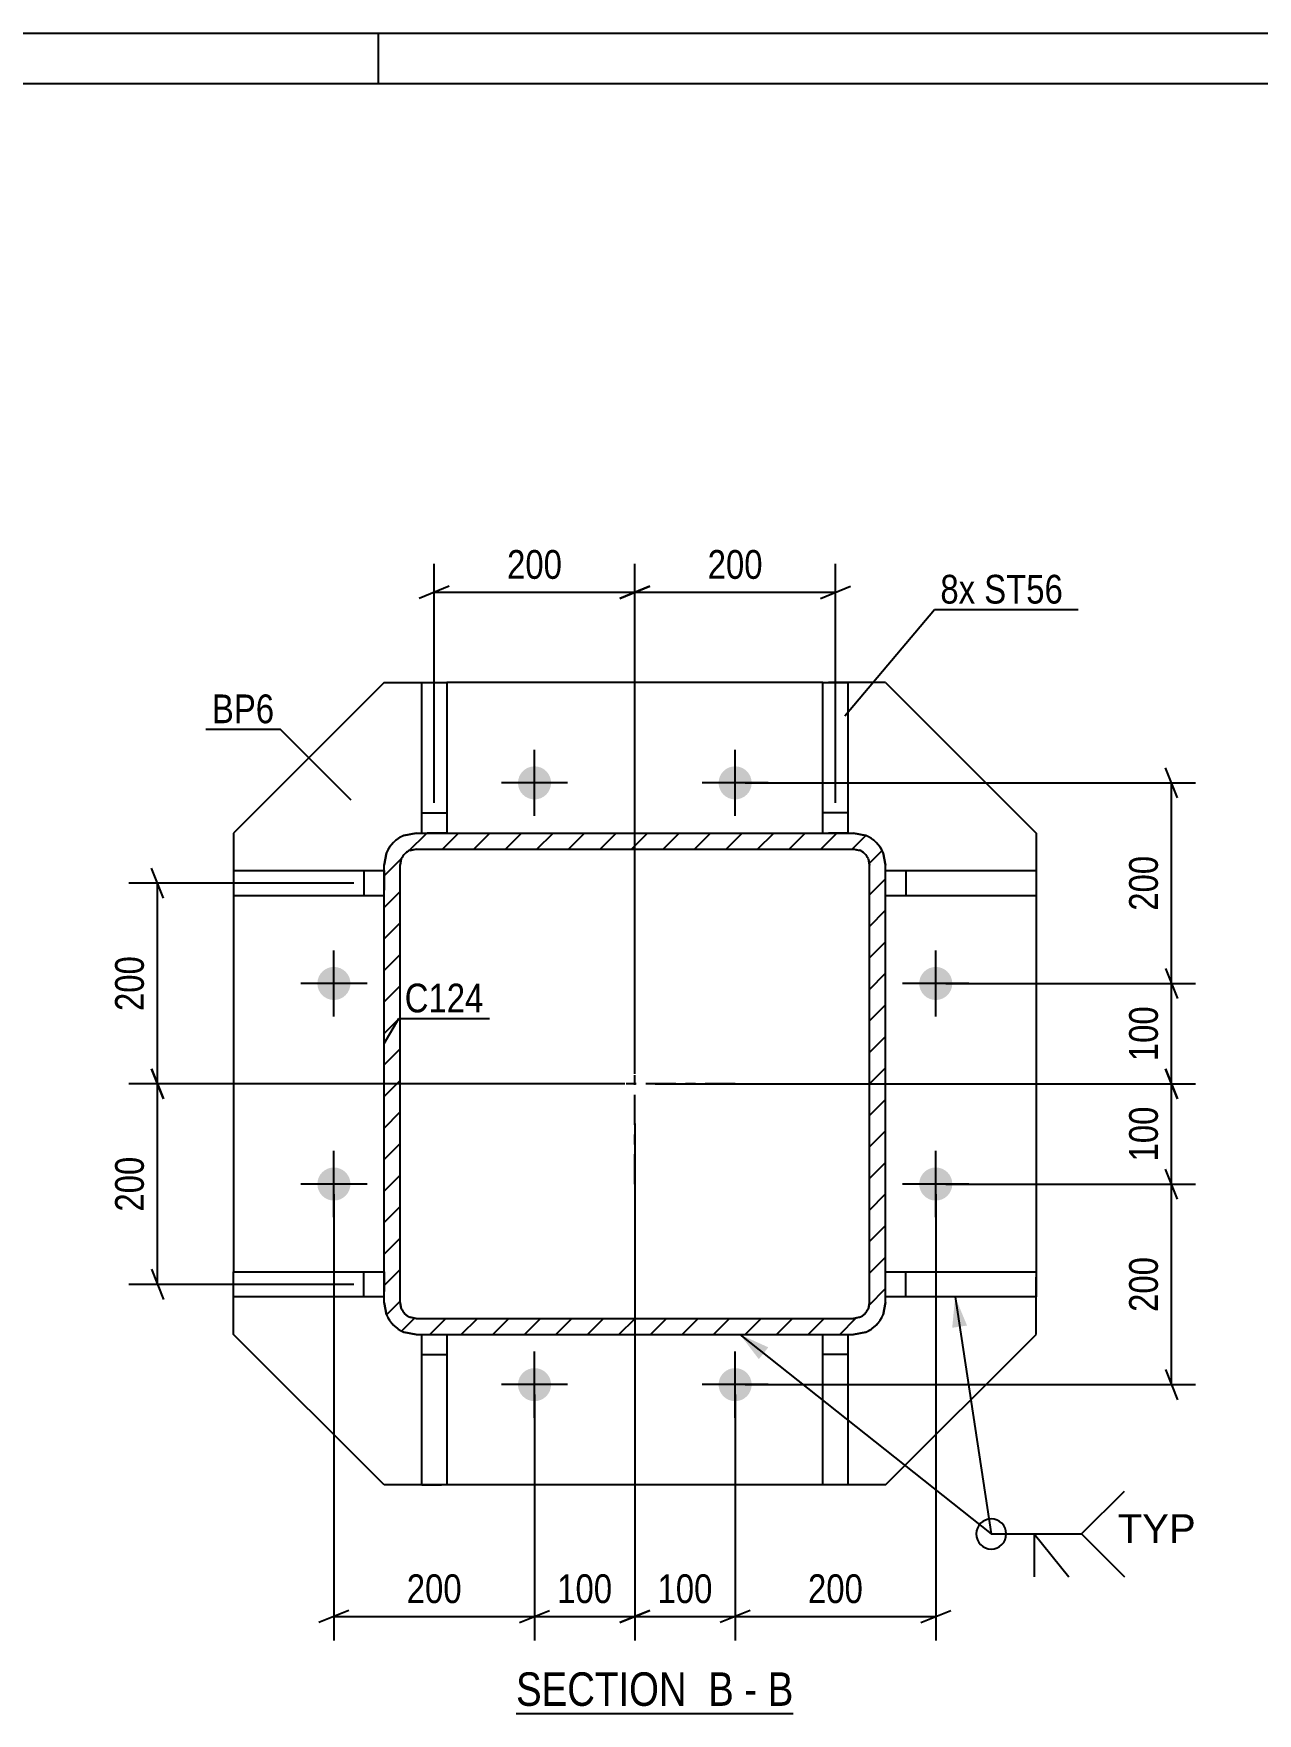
# Model space of a CAD drawing. Header units: millimetres. Extents: x -94 to 747, y -29 to 565.
# Drawn here: x 292.2 to 414.2, y 397.3 to 564.8 of the extents above; entities that cross this region are included whole.
import ezdxf

# ---------------------------------------------------------------- set-up
doc = ezdxf.new("R2010")
doc.units = ezdxf.units.MM
doc.linetypes.add('DXK_LINE_DOT2', pattern=[3.9198, 1.9599, -1.9599])
doc.linetypes.add('DXK_LINE_DOT3', pattern=[5.9187, 2.979, -0.9799, 0.9799, -0.9799])
doc.styles.add('Arial', font='ARIAL.TTF', dxfattribs={"height": 0.2})
doc.styles.add('Arial Narrow', font='ARIALN.TTF', dxfattribs={"height": 0.2})

# ---------------------------------------------------------------- blocks, each defined once
blk = doc.blocks.new('Unknown-708339396-24170')
at = {"color": 5, "linetype": 'Continuous'}
for p, q in [((746.57, 564.81), (-94.43, 564.81)), ((326.57, 559.81), (326.57, 564.81)), ((741.57, 559.81), (-89.43, 559.81))]:
    blk.add_line(p, q, dxfattribs=at)
blk = doc.blocks.new('Unknown-708339396-13 - 34220')
at = {"color": 6, "linetype": 'Continuous'}
blk.add_line((340.28, 397.32), (367.92, 397.32), dxfattribs=at)
at = {"color": 0, "linetype": 'Continuous'}
for points in [[(358.38, 398.07), (358.38, 401.57), (340.28, 401.57), (340.28, 398.07)], [(361.99, 398.07), (361.99, 401.57), (359.43, 401.57), (359.43, 398.07)], [(364.32, 398.07), (364.32, 401.57), (363.04, 401.57), (363.04, 398.07)], [(367.92, 398.07), (367.92, 401.57), (365.37, 401.57), (365.37, 398.07)]]:
    blk.add_wipeout(points, dxfattribs=at)
at = {"color": 7, "linetype": 'Continuous', "style": 'Arial Narrow'}
for s, p in [('SECTION ', (340.28, 398.07)), ('B', (359.43, 398.07)), ('B', (365.37, 398.07)), ('-', (363.04, 398.07))]:
    blk.add_text(s, height=3.34, dxfattribs=at).set_placement(p)
blk = doc.blocks.new('Part-708339396-34274 - 34220')
at = {"color": 2, "linetype": 'Continuous'}
for p, q in [((330.87, 500.1), (333.37, 500.1)), ((330.87, 485.1), (330.87, 500.1)), ((333.37, 500.1), (333.37, 485.1)), ((330.87, 487.1), (333.37, 487.1))]:
    blk.add_line(p, q, dxfattribs=at)
at = {"color": 7, "linetype": 'DXK_LINE_DOT2'}
blk.add_line((333.37, 485.1), (330.87, 485.1), dxfattribs=at)
blk = doc.blocks.new('Part-708339396-34270 - 34220')
at = {"color": 2, "linetype": 'Continuous'}
for p, q in [((312.12, 481.35), (327.12, 481.35)), ((312.12, 481.35), (312.12, 478.85)), ((325.12, 481.35), (325.12, 478.85)), ((327.12, 478.85), (312.12, 478.85))]:
    blk.add_line(p, q, dxfattribs=at)
at = {"color": 7, "linetype": 'DXK_LINE_DOT2'}
blk.add_line((327.12, 481.35), (327.12, 478.85), dxfattribs=at)
blk = doc.blocks.new('Part-708339396-34230 - 34220')
at = {"color": 2, "linetype": 'Continuous'}
for p, q in [((327.12, 500.1), (312.12, 485.1)), ((327.12, 500.1), (330.87, 500.1)), ((370.87, 500.1), (333.37, 500.1)), ((377.12, 500.1), (373.37, 500.1)), ((377.12, 500.1), (392.12, 485.1)), ((312.12, 485.1), (312.12, 481.35)), ((392.12, 485.1), (392.12, 481.35)), ((312.12, 478.85), (312.12, 441.35)), ((392.12, 478.85), (392.12, 441.35)), ((312.12, 435.1), (312.12, 438.85)), ((392.12, 435.1), (392.12, 438.85)), ((327.12, 420.1), (312.12, 435.1)), ((377.12, 420.1), (392.12, 435.1)), ((330.87, 420.1), (327.12, 420.1)), ((370.87, 420.1), (333.37, 420.1)), ((377.12, 420.1), (373.37, 420.1))]:
    blk.add_line(p, q, dxfattribs=at)
at = {"color": 7, "linetype": 'DXK_LINE_DOT2'}
for p, q in [((330.87, 500.1), (333.37, 500.1)), ((373.37, 500.1), (370.87, 500.1)), ((312.12, 481.35), (312.12, 478.85)), ((392.12, 481.35), (392.12, 478.85)), ((312.12, 438.85), (312.12, 441.35)), ((392.12, 438.85), (392.12, 441.35)), ((330.87, 420.1), (333.37, 420.1)), ((373.37, 420.1), (370.87, 420.1))]:
    blk.add_line(p, q, dxfattribs=at)
blk = doc.blocks.new('Part-708339396-34269 - 34220')
at = {"color": 2, "linetype": 'Continuous'}
for p, q in [((312.12, 441.35), (327.12, 441.35)), ((312.12, 438.85), (312.12, 441.35)), ((325.12, 438.85), (325.12, 441.35)), ((327.12, 438.85), (312.12, 438.85))]:
    blk.add_line(p, q, dxfattribs=at)
at = {"color": 7, "linetype": 'DXK_LINE_DOT2'}
blk.add_line((327.12, 441.35), (327.12, 438.85), dxfattribs=at)
blk = doc.blocks.new('Part-708339396-34271 - 34220')
at = {"color": 2, "linetype": 'Continuous'}
for p, q in [((377.12, 441.35), (392.12, 441.35)), ((379.12, 438.85), (379.12, 441.35)), ((392.12, 441.35), (392.12, 438.85)), ((392.12, 438.85), (377.12, 438.85))]:
    blk.add_line(p, q, dxfattribs=at)
at = {"color": 7, "linetype": 'DXK_LINE_DOT2'}
blk.add_line((377.12, 438.85), (377.12, 441.35), dxfattribs=at)
blk = doc.blocks.new('Part-708339396-34272 - 34220')
at = {"color": 2, "linetype": 'Continuous'}
for p, q in [((377.12, 481.35), (392.12, 481.35)), ((379.12, 481.35), (379.12, 478.85)), ((392.12, 481.35), (392.12, 478.85)), ((392.12, 478.85), (377.12, 478.85))]:
    blk.add_line(p, q, dxfattribs=at)
at = {"color": 7, "linetype": 'DXK_LINE_DOT2'}
blk.add_line((377.12, 478.85), (377.12, 481.35), dxfattribs=at)
blk = doc.blocks.new('Part-708339396-34273 - 34220')
at = {"color": 2, "linetype": 'Continuous'}
for p, q in [((370.87, 485.1), (370.87, 500.1)), ((370.87, 500.1), (373.37, 500.1)), ((373.37, 500.1), (373.37, 485.1)), ((373.37, 487.1), (370.87, 487.1))]:
    blk.add_line(p, q, dxfattribs=at)
at = {"color": 7, "linetype": 'DXK_LINE_DOT2'}
blk.add_line((373.37, 485.1), (370.87, 485.1), dxfattribs=at)
blk = doc.blocks.new('Part-708339396-34275 - 34220')
at = {"color": 2, "linetype": 'Continuous'}
for p, q in [((370.87, 420.1), (370.87, 435.1)), ((373.37, 435.1), (373.37, 420.1)), ((373.37, 433.1), (370.87, 433.1)), ((373.37, 420.1), (370.87, 420.1))]:
    blk.add_line(p, q, dxfattribs=at)
at = {"color": 7, "linetype": 'DXK_LINE_DOT2'}
blk.add_line((370.87, 435.1), (373.37, 435.1), dxfattribs=at)
blk = doc.blocks.new('Part-708339396-34276 - 34220')
at = {"color": 2, "linetype": 'Continuous'}
for p, q in [((330.87, 420.1), (330.87, 435.1)), ((333.37, 435.1), (333.37, 420.1)), ((330.87, 433.1), (333.37, 433.1)), ((333.37, 420.1), (330.87, 420.1))]:
    blk.add_line(p, q, dxfattribs=at)
at = {"color": 7, "linetype": 'DXK_LINE_DOT2'}
blk.add_line((330.87, 435.1), (333.37, 435.1), dxfattribs=at)
blk = doc.blocks.new('Part-708339396-34291 - 34220')
at = {"linetype": 'Continuous'}
h = blk.add_hatch(dxfattribs=at)
h.set_pattern_fill('', scale=0.7, style=0, pattern_type=0)
h.set_pattern_definition([(45, (327.3652, 437.071), (-1.571545, 1.571545), [])])
h.paths.add_polyline_path([(327.12, 438.3), (327.37, 437.07), (328.06, 436.03), (329.1, 435.34), (330.32, 435.1), (373.92, 435.1), (375.15, 435.34), (376.18, 436.03), (376.88, 437.07), (377.12, 438.3), (377.12, 481.9), (376.88, 483.12), (376.18, 484.16), (375.15, 484.85), (373.92, 485.1), (330.32, 485.1), (329.1, 484.85), (328.06, 484.16), (327.37, 483.12), (327.12, 481.9)])
h.paths.add_polyline_path([(328.84, 482.51), (329.19, 483.03), (329.71, 483.37), (330.32, 483.5), (373.92, 483.5), (374.53, 483.37), (375.05, 483.03), (375.4, 482.51), (375.52, 481.9), (375.52, 438.3), (375.4, 437.68), (375.05, 437.16), (374.53, 436.82), (373.92, 436.7), (330.32, 436.7), (329.71, 436.82), (329.19, 437.16), (328.84, 437.68), (328.72, 438.3), (328.72, 481.9)])
at = {"color": 7, "linetype": 'DXK_LINE_DOT2'}
for p, q in [((329.1, 484.85), (330.32, 485.1)), ((330.32, 485.1), (373.92, 485.1)), ((373.92, 485.1), (375.15, 484.85)), ((327.12, 481.9), (327.37, 483.12)), ((328.84, 482.51), (328.72, 481.9)), ((330.32, 483.5), (329.71, 483.37)), ((330.32, 483.5), (373.92, 483.5)), ((374.53, 483.37), (373.92, 483.5)), ((375.52, 481.9), (375.4, 482.51)), ((376.88, 483.12), (377.12, 481.9)), ((327.12, 438.3), (327.12, 481.9)), ((328.72, 438.3), (328.72, 481.9)), ((375.52, 438.3), (375.52, 481.9)), ((377.12, 438.3), (377.12, 481.9)), ((327.37, 437.07), (327.12, 438.3)), ((328.72, 438.3), (328.84, 437.68)), ((375.4, 437.68), (375.52, 438.3)), ((377.12, 438.3), (376.88, 437.07)), ((329.71, 436.82), (330.32, 436.7)), ((330.32, 436.7), (373.92, 436.7)), ((373.92, 436.7), (374.53, 436.82)), ((330.32, 435.1), (329.1, 435.34)), ((330.32, 435.1), (373.92, 435.1)), ((375.15, 435.34), (373.92, 435.1))]:
    blk.add_line(p, q, dxfattribs=at)
at = {"color": 2, "linetype": 'Continuous'}
for p, q in [((330.32, 485.1), (329.1, 484.85)), ((330.32, 485.1), (373.92, 485.1)), ((375.15, 484.85), (373.92, 485.1)), ((327.37, 483.12), (327.12, 481.9)), ((328.72, 481.9), (328.84, 482.51)), ((329.71, 483.37), (330.32, 483.5)), ((330.32, 483.5), (373.92, 483.5)), ((373.92, 483.5), (374.53, 483.37)), ((375.4, 482.51), (375.52, 481.9)), ((377.12, 481.9), (376.88, 483.12)), ((327.12, 438.3), (327.12, 481.9)), ((328.72, 438.3), (328.72, 481.9)), ((375.52, 438.3), (375.52, 481.9)), ((377.12, 438.3), (377.12, 481.9)), ((327.12, 438.3), (327.37, 437.07)), ((328.84, 437.68), (328.72, 438.3)), ((375.52, 438.3), (375.4, 437.68)), ((376.88, 437.07), (377.12, 438.3)), ((330.32, 436.7), (329.71, 436.82)), ((330.32, 436.7), (373.92, 436.7)), ((374.53, 436.82), (373.92, 436.7)), ((329.1, 435.34), (330.32, 435.1)), ((330.32, 435.1), (373.92, 435.1)), ((373.92, 435.1), (375.15, 435.34))]:
    blk.add_line(p, q, dxfattribs=at)
at = {"color": 7, "linetype": 'DXK_LINE_DOT3'}
for p, q in [((352.12, 450.1), (352.12, 470.1)), ((362.12, 460.1), (342.12, 460.1))]:
    blk.add_line(p, q, dxfattribs=at)
at = {"color": 7, "linetype": 'DXK_LINE_DOT2'}
for centre, radius, start, end in [((330.32, 481.9), 3.2, 112.5, 157.5), ((373.92, 481.9), 3.2, 22.5, 67.5), ((330.32, 481.9), 1.6, 112.5, 157.5), ((373.92, 481.9), 1.6, 22.5, 67.5), ((330.32, 438.3), 1.6, 202.5, 247.5), ((373.92, 438.3), 1.6, 292.5, 337.5), ((330.32, 438.3), 3.2, 202.5, 247.5), ((373.92, 438.3), 3.2, 292.5, 337.5)]:
    blk.add_arc(centre, radius, start, end, dxfattribs=at)
at = {"color": 2, "linetype": 'Continuous'}
for centre, radius, start, end in [((330.32, 481.9), 3.2, 112.5, 157.5), ((373.92, 481.9), 3.2, 22.5, 67.5), ((330.32, 481.9), 1.6, 112.5, 157.5), ((373.92, 481.9), 1.6, 22.5, 67.5), ((330.32, 438.3), 1.6, 202.5, 247.5), ((373.92, 438.3), 1.6, 292.5, 337.5), ((330.32, 438.3), 3.2, 202.5, 247.5), ((373.92, 438.3), 3.2, 292.5, 337.5)]:
    blk.add_arc(centre, radius, start, end, dxfattribs=at)
blk = doc.blocks.new('Bolt-708339396-34333 - 34220')
at = {"linetype": 'Continuous'}
for points in [[(342.12, 488.45, -1), (342.12, 491.75, -1)], [(362.12, 488.45, -1), (362.12, 491.75, -1)], [(322.12, 468.45, -1), (322.12, 471.75, -1)], [(382.12, 468.45, -1), (382.12, 471.75, -1)], [(322.12, 448.45, -1), (322.12, 451.75, -1)], [(382.12, 448.45, -1), (382.12, 451.75, -1)], [(342.12, 428.45, -1), (342.12, 431.75, -1)], [(362.12, 428.45, -1), (362.12, 431.75, -1)]]:
    blk.add_hatch(color=1, dxfattribs=at).paths.add_polyline_path(points)
at = {"color": 1, "linetype": 'Continuous'}
for p, q in [((342.12, 486.8), (342.12, 493.4)), ((362.12, 486.8), (362.12, 493.4)), ((345.42, 490.1), (338.82, 490.1)), ((365.42, 490.1), (358.82, 490.1)), ((322.12, 466.8), (322.12, 473.4)), ((382.12, 466.8), (382.12, 473.4)), ((325.42, 470.1), (318.82, 470.1)), ((385.42, 470.1), (378.82, 470.1)), ((322.12, 446.8), (322.12, 453.4)), ((382.12, 446.8), (382.12, 453.4)), ((325.42, 450.1), (318.82, 450.1)), ((385.42, 450.1), (378.82, 450.1)), ((342.12, 426.8), (342.12, 433.4)), ((362.12, 426.8), (362.12, 433.4)), ((345.42, 430.1), (338.82, 430.1)), ((365.42, 430.1), (358.82, 430.1))]:
    blk.add_line(p, q, dxfattribs=at)
blk = doc.blocks.new('StraightDimension-708339396-45766 - 34220')
at = {"color": 7, "linetype": 'Continuous'}
for p, q in [((352.12, 456.13), (352.12, 404.57)), ((342.12, 429.1), (342.12, 404.57)), ((340.62, 406.37), (343.62, 407.57)), ((353.62, 407.57), (350.62, 406.37)), ((342.12, 406.97), (352.12, 406.97))]:
    blk.add_line(p, q, dxfattribs=at)
at = {"color": 0}
blk.add_wipeout([(350.46, 407.72), (350.46, 411.92), (343.78, 411.92), (343.78, 407.72)], dxfattribs=at)
at = {"color": 3, "style": 'Arial Narrow'}
blk.add_text('100', height=2.863, dxfattribs=at).set_placement((344.38, 408.32))
blk = doc.blocks.new('StraightDimension-708339396-35096 - 34220')
at = {"color": 7, "linetype": 'Continuous'}
for p, q in [((305.12, 458.6), (303.92, 461.6)), ((351.12, 460.1), (301.67, 460.1)), ((304.52, 440.1), (304.52, 460.1)), ((303.92, 441.6), (305.12, 438.6)), ((324.12, 440.1), (301.67, 440.1))]:
    blk.add_line(p, q, dxfattribs=at)
at = {"color": 0}
blk.add_wipeout([(303.77, 453.44), (299.57, 453.44), (299.57, 446.75), (303.77, 446.75)], dxfattribs=at)
at = {"color": 3, "style": 'Arial Narrow'}
blk.add_text('200', height=2.863, rotation=90.0002, dxfattribs=at).set_placement((303.17, 447.35))
blk = doc.blocks.new('StraightDimension-708339396-35078 - 34220')
at = {"color": 7, "linetype": 'Continuous'}
for p, q in [((352.12, 461.1), (352.12, 511.95)), ((372.12, 488.1), (372.12, 511.95)), ((353.62, 509.7), (350.62, 508.5)), ((370.62, 508.5), (373.62, 509.7)), ((352.12, 509.1), (372.12, 509.1))]:
    blk.add_line(p, q, dxfattribs=at)
at = {"color": 0}
blk.add_wipeout([(365.46, 509.85), (365.46, 514.05), (358.78, 514.05), (358.78, 509.85)], dxfattribs=at)
at = {"color": 3, "style": 'Arial Narrow'}
blk.add_text('200', height=2.863, dxfattribs=at).set_placement((359.38, 510.45))
blk = doc.blocks.new('StraightDimension-708339396-35079 - 34220')
at = {"color": 7, "linetype": 'Continuous'}
for p, q in [((332.12, 488.1), (332.12, 511.95)), ((352.12, 461.1), (352.12, 511.95)), ((333.62, 509.7), (330.62, 508.5)), ((350.62, 508.5), (353.62, 509.7)), ((332.12, 509.1), (352.12, 509.1))]:
    blk.add_line(p, q, dxfattribs=at)
at = {"color": 0}
blk.add_wipeout([(345.46, 509.85), (345.46, 514.05), (338.78, 514.05), (338.78, 509.85)], dxfattribs=at)
at = {"color": 3, "style": 'Arial Narrow'}
blk.add_text('200', height=2.863, dxfattribs=at).set_placement((339.38, 510.45))
blk = doc.blocks.new('StraightDimension-708339396-35095 - 34220')
at = {"color": 7, "linetype": 'Continuous'}
for p, q in [((305.12, 478.6), (303.92, 481.6)), ((324.12, 480.1), (301.67, 480.1)), ((304.52, 460.1), (304.52, 480.1)), ((303.92, 461.6), (305.12, 458.6)), ((351.12, 460.1), (301.67, 460.1))]:
    blk.add_line(p, q, dxfattribs=at)
at = {"color": 0}
blk.add_wipeout([(303.77, 473.44), (299.57, 473.44), (299.57, 466.75), (303.77, 466.75)], dxfattribs=at)
at = {"color": 3, "style": 'Arial Narrow'}
blk.add_text('200', height=2.863, rotation=90.0002, dxfattribs=at).set_placement((303.17, 467.35))
blk = doc.blocks.new('StraightDimension-708339396-45764 - 34220')
at = {"color": 7, "linetype": 'Continuous'}
for p, q in [((382.12, 449.1), (382.12, 404.57)), ((362.12, 429.1), (362.12, 404.57)), ((363.62, 407.57), (360.62, 406.37)), ((380.62, 406.37), (383.62, 407.57)), ((362.12, 406.97), (382.12, 406.97))]:
    blk.add_line(p, q, dxfattribs=at)
at = {"color": 0}
blk.add_wipeout([(375.46, 407.72), (375.46, 411.92), (368.78, 411.92), (368.78, 407.72)], dxfattribs=at)
at = {"color": 3, "style": 'Arial Narrow'}
blk.add_text('200', height=2.863, dxfattribs=at).set_placement((369.38, 408.32))
blk = doc.blocks.new('StraightDimension-708339396-45765 - 34220')
at = {"color": 7, "linetype": 'Continuous'}
for p, q in [((352.12, 456.13), (352.12, 404.57)), ((362.12, 429.1), (362.12, 404.57)), ((350.62, 406.37), (353.62, 407.57)), ((363.62, 407.57), (360.62, 406.37)), ((352.12, 406.97), (362.12, 406.97))]:
    blk.add_line(p, q, dxfattribs=at)
at = {"color": 0}
blk.add_wipeout([(360.46, 407.72), (360.46, 411.92), (353.78, 411.92), (353.78, 407.72)], dxfattribs=at)
at = {"color": 3, "style": 'Arial Narrow'}
blk.add_text('100', height=2.863, dxfattribs=at).set_placement((354.38, 408.32))
blk = doc.blocks.new('StraightDimension-708339396-46611 - 34220')
at = {"color": 7, "linetype": 'Continuous'}
for p, q in [((405.01, 461.6), (406.21, 458.6)), ((354.14, 460.1), (408.01, 460.1)), ((405.61, 450.1), (405.61, 460.1)), ((406.21, 448.6), (405.01, 451.6)), ((383.12, 450.1), (408.01, 450.1))]:
    blk.add_line(p, q, dxfattribs=at)
at = {"color": 0}
blk.add_wipeout([(404.86, 458.44), (400.66, 458.44), (400.66, 451.75), (404.86, 451.75)], dxfattribs=at)
at = {"color": 3, "style": 'Arial Narrow'}
blk.add_text('100', height=2.863, rotation=90.0002, dxfattribs=at).set_placement((404.26, 452.35))
blk = doc.blocks.new('StraightDimension-708339396-45767 - 34220')
at = {"color": 7, "linetype": 'Continuous'}
for p, q in [((322.12, 449.1), (322.12, 404.57)), ((342.12, 429.1), (342.12, 404.57)), ((323.62, 407.57), (320.62, 406.37)), ((340.62, 406.37), (343.62, 407.57)), ((322.12, 406.97), (342.12, 406.97))]:
    blk.add_line(p, q, dxfattribs=at)
at = {"color": 0}
blk.add_wipeout([(335.46, 407.72), (335.46, 411.92), (328.78, 411.92), (328.78, 407.72)], dxfattribs=at)
at = {"color": 3, "style": 'Arial Narrow'}
blk.add_text('200', height=2.863, dxfattribs=at).set_placement((329.38, 408.32))
blk = doc.blocks.new('StraightDimension-708339396-46609 - 34220')
at = {"color": 7, "linetype": 'Continuous'}
for p, q in [((406.21, 488.6), (405.01, 491.6)), ((363.12, 490.1), (408.01, 490.1)), ((405.61, 470.1), (405.61, 490.1)), ((405.01, 471.6), (406.21, 468.6)), ((383.12, 470.1), (408.01, 470.1))]:
    blk.add_line(p, q, dxfattribs=at)
at = {"color": 0}
blk.add_wipeout([(404.86, 483.44), (400.66, 483.44), (400.66, 476.75), (404.86, 476.75)], dxfattribs=at)
at = {"color": 3, "style": 'Arial Narrow'}
blk.add_text('200', height=2.863, rotation=90.0002, dxfattribs=at).set_placement((404.26, 477.35))
blk = doc.blocks.new('StraightDimension-708339396-46610 - 34220')
at = {"color": 7, "linetype": 'Continuous'}
for p, q in [((405.01, 471.6), (406.21, 468.6)), ((383.12, 470.1), (408.01, 470.1)), ((405.61, 460.1), (405.61, 470.1)), ((406.21, 458.6), (405.01, 461.6)), ((354.14, 460.1), (408.01, 460.1))]:
    blk.add_line(p, q, dxfattribs=at)
at = {"color": 0}
blk.add_wipeout([(404.86, 468.44), (400.66, 468.44), (400.66, 461.75), (404.86, 461.75)], dxfattribs=at)
at = {"color": 3, "style": 'Arial Narrow'}
blk.add_text('100', height=2.863, rotation=90.0002, dxfattribs=at).set_placement((404.26, 462.35))
blk = doc.blocks.new('StraightDimension-708339396-46612 - 34220')
at = {"color": 7, "linetype": 'Continuous'}
for p, q in [((406.21, 448.6), (405.01, 451.6)), ((383.12, 450.1), (408.01, 450.1)), ((405.61, 430.1), (405.61, 450.1)), ((405.01, 431.6), (406.21, 428.6)), ((363.12, 430.1), (408.01, 430.1))]:
    blk.add_line(p, q, dxfattribs=at)
at = {"color": 0}
blk.add_wipeout([(404.86, 443.44), (400.66, 443.44), (400.66, 436.75), (404.86, 436.75)], dxfattribs=at)
at = {"color": 3, "style": 'Arial Narrow'}
blk.add_text('200', height=2.863, rotation=90.0002, dxfattribs=at).set_placement((404.26, 437.35))
blk = doc.blocks.new('WeldMark-708339396-39747 - 34220')
at = {"linetype": 'Continuous'}
for points in [[(383.76, 435.77), (384.05, 438.85), (385.24, 435.99)], [(364.48, 432.64), (362.6, 435.1), (365.42, 433.82)]]:
    blk.add_hatch(color=30, dxfattribs=at).paths.add_polyline_path(points)
at = {"color": 30, "linetype": 'Continuous'}
for p, q in [((384.05, 438.85), (387.65, 415.21)), ((362.6, 435.1), (387.65, 415.21)), ((387.65, 415.21), (396.65, 415.21))]:
    blk.add_line(p, q, dxfattribs=at)
at = {"color": 3, "linetype": 'Continuous'}
for q in [(395.37, 410.92), (391.94, 410.92)]:
    blk.add_line((391.94, 415.21), q, dxfattribs=at)
for start, end in [(90, 270), (270, 90)]:
    blk.add_arc((387.65, 415.21), 1.5, start, end, dxfattribs=at)
at = {"color": 0, "linetype": 'Continuous'}
blk.add_wipeout([(408.03, 414.31), (408.03, 417.31), (400.25, 417.31), (400.25, 414.31)], dxfattribs=at)
blk.add_wipeout([(408.03, 414.31), (408.03, 417.31), (400.25, 417.31), (400.25, 414.31)], dxfattribs=at)
at = {"color": 3, "linetype": 'Continuous'}
for q in [(400.94, 419.49), (400.94, 410.92)]:
    blk.add_line((396.65, 415.21), q, dxfattribs=at)
at = {"color": 3, "linetype": 'Continuous', "style": 'Arial'}
blk.add_text('TYP', height=2.865, dxfattribs=at).set_placement((400.25, 414.31))
blk = doc.blocks.new('MarkSet-708339396-34990 - 34220')
at = {"color": 0}
for points in [[(386.05, 507.98), (386.05, 510.98), (382.58, 510.98), (382.58, 507.98)], [(394.8, 507.98), (394.8, 510.98), (386.95, 510.98), (386.95, 507.98)]]:
    blk.add_wipeout(points, dxfattribs=at)
for points in [[(386.05, 507.98), (386.05, 510.98), (382.58, 510.98), (382.58, 507.98)], [(394.8, 507.98), (394.8, 510.98), (386.95, 510.98), (386.95, 507.98)]]:
    blk.add_wipeout(points, dxfattribs=at)
at = {"color": 30, "linetype": 'Continuous'}
for p, q in [((373.05, 496.79), (381.98, 507.38)), ((381.98, 507.38), (396.3, 507.38))]:
    blk.add_line(p, q, dxfattribs=at)
at = {"color": 3, "style": 'Arial Narrow'}
for s, p in [('8x', (382.58, 507.98)), ('ST56', (386.95, 507.98))]:
    blk.add_text(s, height=2.863, dxfattribs=at).set_placement(p)
blk = doc.blocks.new('Mark-708339396-37523 - 34220')
at = {"color": 0}
blk.add_wipeout([(337.04, 467.22), (337.04, 470.22), (329.18, 470.22), (329.18, 467.22)], dxfattribs=at)
blk.add_wipeout([(337.04, 467.22), (337.04, 470.22), (329.18, 470.22), (329.18, 467.22)], dxfattribs=at)
at = {"color": 30, "linetype": 'Continuous'}
for p, q in [((327.12, 464.1), (328.58, 466.62)), ((328.58, 466.62), (337.64, 466.62))]:
    blk.add_line(p, q, dxfattribs=at)
at = {"color": 3, "style": 'Arial Narrow'}
blk.add_text('C124', height=2.863, dxfattribs=at).set_placement((329.18, 467.22))
blk = doc.blocks.new('Mark-708339396-37529 - 34220')
at = {"color": 0}
blk.add_wipeout([(316.17, 496.05), (316.17, 499.05), (309.96, 499.05), (309.96, 496.05)], dxfattribs=at)
blk.add_wipeout([(316.17, 496.05), (316.17, 499.05), (309.96, 499.05), (309.96, 496.05)], dxfattribs=at)
at = {"color": 30, "linetype": 'Continuous'}
for p in [(309.36, 495.45), (323.84, 488.38)]:
    blk.add_line(p, (316.77, 495.45), dxfattribs=at)
at = {"color": 3, "style": 'Arial Narrow'}
blk.add_text('BP6', height=2.863, dxfattribs=at).set_placement((309.96, 496.05))

msp = doc.modelspace()

# ---------------------------------------------------------------- block references
for name in ['Unknown-708339396-24170', 'Part-708339396-34230 - 34220', 'Part-708339396-34274 - 34220', 'Part-708339396-34273 - 34220', 'Bolt-708339396-34333 - 34220', 'Part-708339396-34291 - 34220', 'Part-708339396-34270 - 34220', 'Part-708339396-34272 - 34220', 'Part-708339396-34269 - 34220', 'Part-708339396-34271 - 34220', 'Part-708339396-34276 - 34220', 'Part-708339396-34275 - 34220']:
    msp.add_blockref(name, (0, 0))

# ---------------------------------------------------------------- next in the draw order: block references
for name in ['Mark-708339396-37529 - 34220', 'StraightDimension-708339396-45766 - 34220', 'StraightDimension-708339396-45764 - 34220', 'Unknown-708339396-13 - 34220']:
    msp.add_blockref(name, (0, 0))

# ---------------------------------------------------------------- next in the draw order: block references
msp.add_blockref('StraightDimension-708339396-35096 - 34220', (0, 0))

# ---------------------------------------------------------------- next in the draw order: block references
for name in ['StraightDimension-708339396-35078 - 34220', 'StraightDimension-708339396-45765 - 34220', 'StraightDimension-708339396-45767 - 34220']:
    msp.add_blockref(name, (0, 0))

# ---------------------------------------------------------------- next in the draw order: block references
for name in ['StraightDimension-708339396-35079 - 34220', 'MarkSet-708339396-34990 - 34220', 'StraightDimension-708339396-46609 - 34220']:
    msp.add_blockref(name, (0, 0))

# ---------------------------------------------------------------- next in the draw order: block references
for name in ['StraightDimension-708339396-35095 - 34220', 'StraightDimension-708339396-46611 - 34220']:
    msp.add_blockref(name, (0, 0))

# ---------------------------------------------------------------- next in the draw order: block references
for name in ['StraightDimension-708339396-46610 - 34220', 'Mark-708339396-37523 - 34220', 'StraightDimension-708339396-46612 - 34220']:
    msp.add_blockref(name, (0, 0))

# ---------------------------------------------------------------- next in the draw order: block references
msp.add_blockref('WeldMark-708339396-39747 - 34220', (0, 0))

doc.saveas('drawing.dxf')
